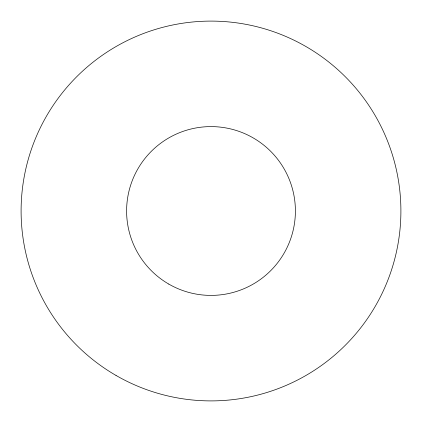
<?xml version="1.0" encoding="UTF-8"?>
<svg xmlns="http://www.w3.org/2000/svg" width="422" height="422" viewBox="0 0 422 422"><rect width="100%" height="100%" fill="white"/><g stroke="black" fill="none" stroke-linecap="round" stroke-linejoin="round"><path stroke-width="0.63" d="M116.05 375.459A189.9 189.9 0 0 0 400.9 211A189.9 189.9 0 0 0 116.05 46.541A189.9 189.9 0 0 0 116.05 375.459M168.8 284.09A84.4 84.4 0 0 0 295.4 211A84.4 84.4 0 0 0 168.8 137.91A84.4 84.4 0 0 0 168.8 284.09"/></g></svg>
